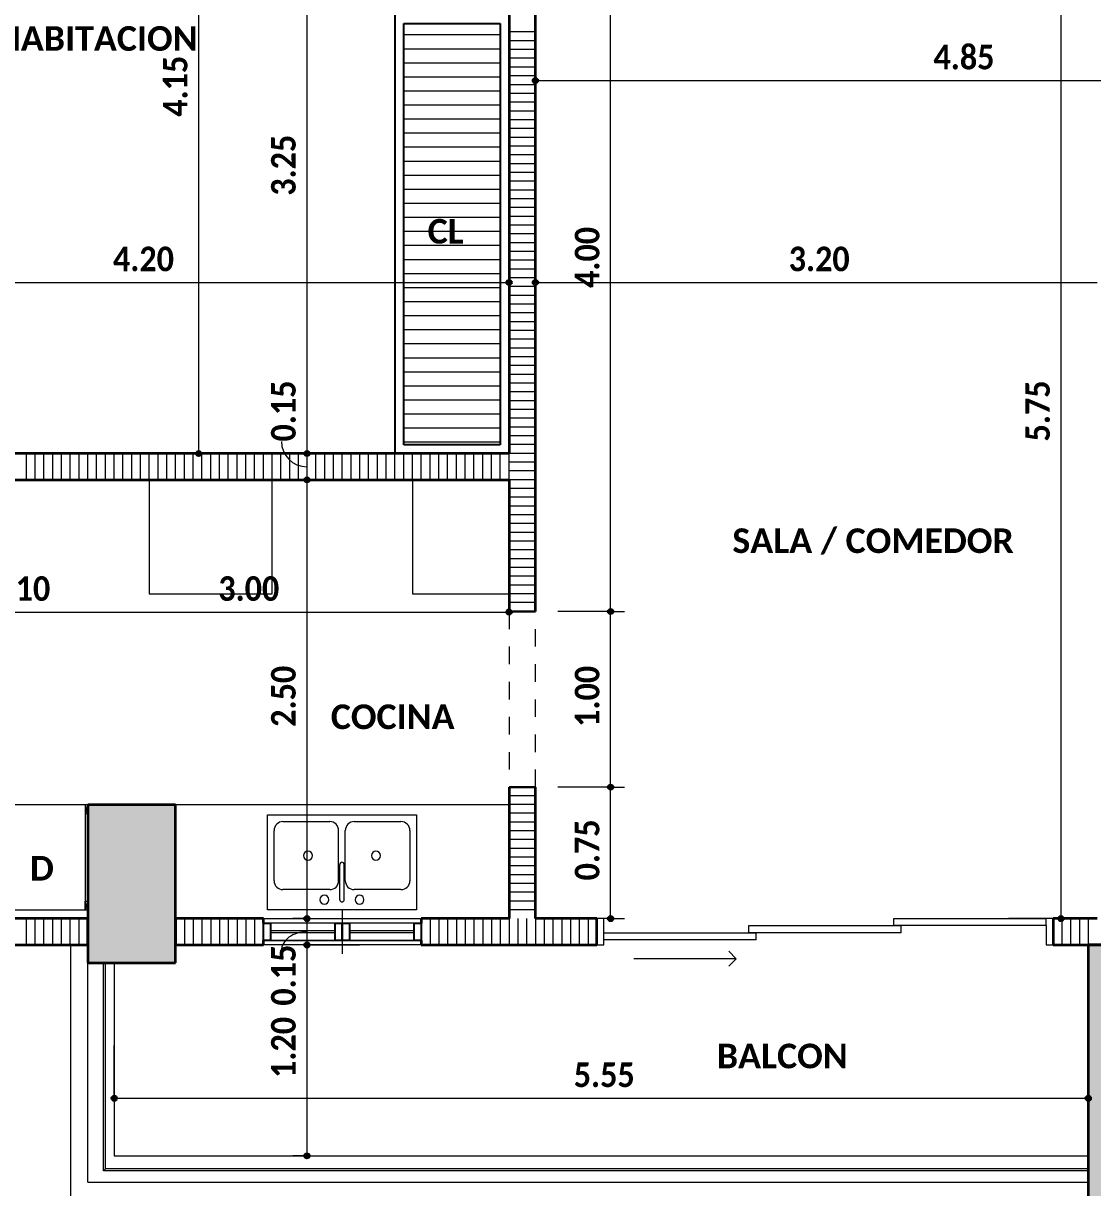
# Model space of a CAD drawing. Header units: metres. Extents: x -144 to 1000, y -717 to 29.
# Drawn here: x 783.11 to 789.2, y -569.41 to -562.78 of the extents above; entities that cross this region are included whole.
import ezdxf

# ---------------------------------------------------------------- set-up
doc = ezdxf.new("R2010")
doc.units = ezdxf.units.M
doc.linetypes.add('Basculante', pattern=[0.11625, 0.075, -0.04125])
doc.linetypes.add('Derribado', pattern=[0.36, 0.24, -0.12])
doc.layers.get('0').update_dxf_attribs({"color": 1})
for name, color, linetype, lineweight in [('A-ANNO-DIMS', 1, 'Continuous', 9), ('A-DETL', 1, 'Continuous', 9), ('A-DETL-GENF', 1, 'Continuous', 9), ('A-DETL-MEDM', 1, 'Continuous', 30), ('A-DETL-THIN', 1, 'Continuous', 9), ('A-DOOR', 1, 'Continuous', 9), ('A-DOOR-FRAM', 1, 'Continuous', 9), ('A-FLOR', 2, 'Continuous', 9), ('A-FLOR-HRAL', 1, 'Continuous', 9), ('A-GENM', 1, 'Continuous', 9), ('A-GLAZ', 1, 'Continuous', 9), ('A-WALL', 4, 'Continuous', 9), ('G-ANNO-TEXT', 2, 'Continuous', 9), ('I-FURN', 2, 'Continuous', 9), ('P-SANR-FIXT', 1, 'Continuous', 9), ('S-COLS', 7, 'Continuous', 9)]:
    doc.layers.add(name, color=color, linetype=linetype, lineweight=lineweight)
doc.layers.add('A-WALL-PATT', color=7, linetype='Continuous', lineweight=35, true_color=0x9c9c9c)
doc.styles.add('Calibri_B', font='calibrib.ttf', dxfattribs={"height": 0.165})
doc.styles.add('Calibri_B_6', font='calibrib.ttf', dxfattribs={"width": 0.9})

# ---------------------------------------------------------------- blocks, each defined once
blk = doc.blocks.new('G')
at = {"layer": 'A-ANNO-DIMS', "lineweight": 25}
h = blk.add_hatch(color=256, dxfattribs=at)
edge = h.paths.add_edge_path()
edge.add_arc((780.6204, -506.5952), 0.015, 0, 360)
h = blk.add_hatch(color=256, dxfattribs=at)
edge = h.paths.add_edge_path()
edge.add_arc((780.4704, -507.745), 0.015, 0, 360)
h = blk.add_hatch(color=256, dxfattribs=at)
edge = h.paths.add_edge_path()
edge.add_arc((780.6204, -507.745), 0.015, 0, 360)
h = blk.add_hatch(color=256, dxfattribs=at)
edge = h.paths.add_edge_path()
edge.add_arc((778.7019, -508.7194), 0.015, 0, 360)
h = blk.add_hatch(color=256, dxfattribs=at)
edge = h.paths.add_edge_path()
edge.add_arc((779.3184, -508.7194), 0.015, 0, 360)
h = blk.add_hatch(color=256, dxfattribs=at)
edge = h.paths.add_edge_path()
edge.add_arc((779.3184, -508.7194), 0.015, 0, 360)
h = blk.add_hatch(color=256, dxfattribs=at)
edge = h.paths.add_edge_path()
edge.add_arc((779.3184, -508.8694), 0.015, 0, 360)
h = blk.add_hatch(color=256, dxfattribs=at)
edge = h.paths.add_edge_path()
edge.add_arc((779.3184, -508.8694), 0.015, 0, 360)
h = blk.add_hatch(color=256, dxfattribs=at)
edge = h.paths.add_edge_path()
edge.add_arc((781.049, -509.6194), 0.015, 0, 360)
h = blk.add_hatch(color=256, dxfattribs=at)
edge = h.paths.add_edge_path()
edge.add_arc((781.049, -509.6194), 0.015, 0, 360)
h = blk.add_hatch(color=256, dxfattribs=at)
edge = h.paths.add_edge_path()
edge.add_arc((780.4704, -509.6223), 0.015, 0, 360)
h = blk.add_hatch(color=256, dxfattribs=at)
edge = h.paths.add_edge_path()
edge.add_arc((781.049, -510.6194), 0.015, 0, 360)
h = blk.add_hatch(color=256, dxfattribs=at)
edge = h.paths.add_edge_path()
edge.add_arc((781.049, -510.6194), 0.015, 0, 360)
h = blk.add_hatch(color=256, dxfattribs=at)
edge = h.paths.add_edge_path()
edge.add_arc((779.3184, -511.3684), 0.015, 0, 360)
h = blk.add_hatch(color=256, dxfattribs=at)
edge = h.paths.add_edge_path()
edge.add_arc((779.3184, -511.3684), 0.015, 0, 360)
h = blk.add_hatch(color=256, dxfattribs=at)
edge = h.paths.add_edge_path()
edge.add_arc((781.049, -511.3684), 0.015, 0, 360)
h = blk.add_hatch(color=256, dxfattribs=at)
edge = h.paths.add_edge_path()
edge.add_arc((783.6156, -511.3684), 0.015, 0, 360)
h = blk.add_hatch(color=256, dxfattribs=at)
edge = h.paths.add_edge_path()
edge.add_arc((779.3184, -511.5184), 0.015, 0, 360)
h = blk.add_hatch(color=256, dxfattribs=at)
edge = h.paths.add_edge_path()
edge.add_arc((779.3184, -511.5184), 0.015, 0, 360)
h = blk.add_hatch(color=256, dxfattribs=at)
edge = h.paths.add_edge_path()
edge.add_arc((778.2208, -512.3918), 0.015, 0, 360)
h = blk.add_hatch(color=256, dxfattribs=at)
edge = h.paths.add_edge_path()
edge.add_arc((783.7706, -512.3918), 0.015, 0, 360)
h = blk.add_hatch(color=256, dxfattribs=at)
edge = h.paths.add_edge_path()
edge.add_arc((779.3184, -512.7193), 0.015, 0, 360)
at = {"layer": 'A-WALL-PATT', "lineweight": 5, "true_color": 0x747474}
h = blk.add_hatch(color=8, dxfattribs=at)
h.paths.add_polyline_path([(783.7706, -513.2693), (784.0706, -513.2693), (784.0706, -511.5184), (783.7706, -511.5184), (783.7706, -512.9693)])
h.paths.add_polyline_path([(790.4208, -513.2693), (790.7208, -513.2693), (790.7208, -511.5184), (790.4208, -511.5184), (790.4208, -512.9693)])
at = {"layer": 'S-COLS', "true_color": 0x5b5b5b}
h = blk.add_hatch(color=251, dxfattribs=at)
h.paths.add_polyline_path([(778.0708, -511.6194), (778.5708, -511.6194), (778.5708, -510.7194), (778.0708, -510.7194), (778.0708, -511.4434)])
h.paths.add_polyline_path([(796.3705, -511.6194), (796.3705, -510.7194), (795.8705, -510.7194), (795.8705, -511.6194), (796.3171, -511.6194)])
h.paths.add_polyline_path([(786.2708, -511.6194), (786.2708, -510.7194), (785.7708, -510.7194), (785.7708, -511.6194)])
h.paths.add_polyline_path([(778.1318, -503.9194), (778.5707, -503.9194), (778.5707, -503.2194), (778.0707, -503.2194), (778.0707, -503.9194)])
h.paths.add_polyline_path([(792.0709, -503.9194), (792.5709, -503.9194), (792.5707, -500.7694), (792.0709, -500.7694), (792.0709, -503.7694)])
h.paths.add_polyline_path([(795.9709, -503.9194), (796.3709, -503.9194), (796.3709, -503.2194), (795.9709, -503.2194), (795.9709, -503.7373)])
h.paths.add_polyline_path([(781.9705, -503.9194), (783.9707, -503.9194), (783.9704, -503.4194), (782.2705, -503.4194), (782.2705, -501.2694), (783.9709, -501.2694), (783.9709, -500.7694), (781.9705, -500.7694), (781.9705, -503.7722)])
h.paths.add_polyline_path([(786.2707, -503.9194), (786.2707, -503.0194), (785.7707, -503.0194), (785.7707, -503.9194), (785.9208, -503.9194)])
h.paths.add_polyline_path([(785.7709, -501.6694), (786.2709, -501.6694), (786.2709, -500.7694), (785.7709, -500.7694), (785.7709, -500.8094)])
h.paths.add_polyline_path([(778.0705, -501.4694), (778.5705, -501.4694), (778.5705, -500.7684), (778.0705, -500.7684), (778.0705, -500.8434)])
h.paths.add_polyline_path([(796.3708, -501.4694), (796.3709, -501.4694), (796.3708, -500.7684), (795.9709, -500.7694), (795.9709, -501.4694), (796.2464, -501.4694)])
h.paths.add_polyline_path([(786.1208, -492.7694), (786.2708, -492.7694), (786.2708, -491.8694), (785.7708, -491.8694), (785.7708, -492.7694), (786.0208, -492.7694)])
h.paths.add_polyline_path([(796.3708, -492.7694), (796.3708, -491.8694), (795.8708, -491.8694), (795.8708, -492.7694), (796.2958, -492.7694)])
h.paths.add_polyline_path([(779.1708, -492.1694), (779.1708, -491.6694), (778.2708, -491.6694), (778.2708, -492.1694), (778.7644, -492.1694)])
at = {"layer": 'A-ANNO-DIMS'}
for p, q in [((778.7019, -508.7194), (778.7019, -504.5694)), ((779.3184, -505.4694), (779.3184, -508.7194)), ((781.049, -509.6194), (781.049, -505.6194)), ((783.6156, -511.3684), (783.6156, -505.6194)), ((780.6204, -506.5952), (780.6204, -506.2952)), ((780.6204, -506.5952), (785.4706, -506.5952)), ((780.6204, -506.5952), (780.6204, -506.6752)), ((780.6204, -507.745), (780.6204, -507.445)), ((776.2706, -507.745), (780.4704, -507.745)), ((780.4704, -507.745), (780.4704, -507.825)), ((780.6204, -507.745), (783.8206, -507.745)), ((780.6204, -507.745), (780.6204, -507.825)), ((778.7019, -508.7194), (778.4019, -508.7194)), ((778.7019, -508.7194), (778.7819, -508.7194)), ((779.3184, -508.7194), (779.2384, -508.7194)), ((779.3184, -508.7194), (779.2384, -508.7194)), ((779.3184, -508.7194), (779.6184, -508.7194)), ((779.3184, -508.7194), (779.3184, -508.8694)), ((779.3184, -508.7194), (779.6184, -508.7194)), ((779.3184, -508.8694), (779.2384, -508.8694)), ((779.3184, -508.8694), (779.2384, -508.8694)), ((779.3184, -508.8694), (779.6184, -508.8694)), ((779.3184, -508.8694), (779.3184, -511.3684)), ((779.3184, -508.8694), (779.6184, -508.8694)), ((780.4704, -509.6223), (780.4704, -509.3223)), ((777.4708, -509.6223), (780.4704, -509.6223)), ((780.4704, -509.6223), (780.4704, -509.7023)), ((781.049, -509.6194), (780.749, -509.6194)), ((781.049, -509.6194), (780.749, -509.6194)), ((781.049, -510.6194), (781.049, -509.6194)), ((781.049, -509.6194), (781.129, -509.6194)), ((781.049, -509.6194), (781.129, -509.6194)), ((781.049, -510.6194), (780.749, -510.6194)), ((781.049, -510.6194), (780.749, -510.6194)), ((781.049, -511.3684), (781.049, -510.6194)), ((781.049, -510.6194), (781.129, -510.6194)), ((781.049, -510.6194), (781.129, -510.6194)), ((779.3184, -511.3684), (779.2384, -511.3684)), ((779.3184, -511.3684), (779.2384, -511.3684)), ((779.3184, -511.3684), (779.6184, -511.3684)), ((779.3184, -511.3684), (779.3184, -511.5184)), ((779.3184, -511.3684), (779.6184, -511.3684)), ((781.049, -511.3684), (780.749, -511.3684)), ((781.049, -511.3684), (781.129, -511.3684)), ((783.6156, -511.3684), (783.3156, -511.3684)), ((783.6156, -511.3684), (783.6956, -511.3684)), ((779.3184, -511.5184), (779.2384, -511.5184)), ((779.3184, -511.5184), (779.2384, -511.5184)), ((779.3184, -511.5184), (779.6184, -511.5184)), ((779.3184, -511.5184), (779.3184, -512.7193)), ((779.3184, -511.5184), (779.6184, -511.5184)), ((778.2208, -512.3918), (778.2208, -512.0918)), ((783.7706, -512.3918), (783.7706, -512.0918)), ((778.2208, -512.3918), (783.7706, -512.3918)), ((778.2208, -512.3918), (778.2208, -512.4718)), ((783.7706, -512.3918), (783.7706, -512.4718)), ((779.3184, -512.7193), (779.2384, -512.7193)), ((779.3184, -512.7193), (779.6184, -512.7193))]:
    blk.add_line(p, q, dxfattribs=at)
at = {"layer": 'A-ANNO-DIMS', "linetype": 'Derribado'}
blk.add_line((780.4704, -507.745), (780.4704, -507.445), dxfattribs=at)
at = {"layer": 'A-ANNO-DIMS', "lineweight": 25}
for centre in [(780.6204, -506.5952), (780.4704, -507.745), (780.6204, -507.745), (778.7019, -508.7194), (779.3184, -508.7194), (779.3184, -508.7194), (779.3184, -508.8694), (779.3184, -508.8694), (781.049, -509.6194), (781.049, -509.6194), (780.4704, -509.6223), (781.049, -510.6194), (781.049, -510.6194), (779.3184, -511.3684), (779.3184, -511.3684), (781.049, -511.3684), (783.6156, -511.3684), (779.3184, -511.5184), (779.3184, -511.5184), (778.2208, -512.3918), (783.7706, -512.3918), (779.3184, -512.7193)]:
    blk.add_circle(centre, 0.015, dxfattribs=at)
at = {"layer": 'A-ANNO-DIMS'}
for centre, ratio, start_param, end_param in [((779.3184, -508.6509), 0.988653, 3.141593, 4.712389), ((779.3184, -511.5506), 0.739265, 1.570796, 3.141593)]:
    blk.add_ellipse(centre, major_axis=(0.1451, 0), ratio=ratio, start_param=start_param, end_param=end_param, dxfattribs=at)
at = {"layer": 'A-DETL', "color": 253, "true_color": 0xb6b6b6}
blk.add_line((779.6941, -512.8693), (779.7341, -512.8693), dxfattribs=at)
at = {"layer": 'A-DETL-GENF', "color": 251, "true_color": 0x535353}
for p, q in [((779.8704, -506.3335), (780.4204, -506.3335)), ((779.8704, -506.4135), (780.4204, -506.4135)), ((779.8704, -506.4935), (780.4204, -506.4935)), ((779.8704, -506.5735), (780.4204, -506.5735)), ((779.8704, -506.6535), (780.4204, -506.6535)), ((779.8704, -506.7335), (780.4204, -506.7335)), ((779.8704, -506.8135), (780.4204, -506.8135)), ((779.8704, -506.8935), (780.4204, -506.8935)), ((779.8704, -506.9735), (780.4204, -506.9735)), ((779.8704, -507.0535), (780.4204, -507.0535)), ((779.8704, -507.1335), (780.4204, -507.1335)), ((779.8704, -507.2135), (780.4204, -507.2135)), ((779.8704, -507.2935), (780.4204, -507.2935)), ((779.8704, -507.3735), (780.4204, -507.3735)), ((779.8704, -507.4535), (780.4204, -507.4535)), ((779.8704, -507.5335), (780.4204, -507.5335)), ((779.8704, -507.6135), (780.4204, -507.6135)), ((779.8704, -507.6935), (780.4204, -507.6935)), ((779.8704, -507.7735), (780.4204, -507.7735)), ((779.8704, -507.8535), (780.4204, -507.8535)), ((779.8704, -507.9335), (780.4204, -507.9335)), ((779.8704, -508.0135), (780.4204, -508.0135)), ((779.8704, -508.0935), (780.4204, -508.0935)), ((779.8704, -508.1735), (780.4204, -508.1735)), ((779.8704, -508.2535), (780.4204, -508.2535)), ((779.8704, -508.3335), (780.4204, -508.3335)), ((779.8704, -508.4135), (780.4204, -508.4135)), ((779.8704, -508.4935), (780.4204, -508.4935)), ((779.8704, -508.5735), (780.4204, -508.5735)), ((779.8704, -508.6535), (780.4204, -508.6535))]:
    blk.add_line(p, q, dxfattribs=at)
at = {"layer": 'A-DETL-GENF', "linetype": 'Basculante'}
for p, q in [((780.4704, -509.6194), (780.4704, -510.6194)), ((780.6204, -510.6194), (780.6204, -509.6194))]:
    blk.add_line(p, q, dxfattribs=at)
at = {"layer": 'A-DETL-GENF', "lineweight": 25}
for p, q in [((779.0704, -511.3934), (779.1104, -511.3934)), ((779.0704, -511.4934), (779.0704, -511.3934)), ((779.1104, -511.3934), (779.1104, -511.4934)), ((779.4804, -511.3934), (779.5204, -511.3934)), ((779.4804, -511.4934), (779.4804, -511.3934)), ((779.5204, -511.3934), (779.5204, -511.4934)), ((779.5204, -511.3934), (779.5604, -511.3934)), ((779.5204, -511.4934), (779.5204, -511.3934)), ((779.5604, -511.3934), (779.5604, -511.4934)), ((779.9304, -511.3934), (779.9704, -511.3934)), ((779.9304, -511.4934), (779.9304, -511.3934)), ((779.9704, -511.3934), (779.9704, -511.4934)), ((779.1104, -511.4934), (779.0704, -511.4934)), ((779.5204, -511.4934), (779.4804, -511.4934)), ((779.5604, -511.4934), (779.5204, -511.4934)), ((779.9704, -511.4934), (779.9304, -511.4934))]:
    blk.add_line(p, q, dxfattribs=at)
at = {"layer": 'A-DETL-GENF'}
for p, q in [((779.4804, -511.3934), (779.1104, -511.3934)), ((779.9304, -511.3934), (779.5604, -511.3934)), ((779.4804, -511.4384), (779.1104, -511.4384)), ((779.4804, -511.4484), (779.1104, -511.4484)), ((779.9304, -511.4384), (779.5604, -511.4384)), ((779.9304, -511.4484), (779.5604, -511.4484)), ((779.4804, -511.4934), (779.1104, -511.4934)), ((779.9304, -511.4934), (779.5604, -511.4934))]:
    blk.add_line(p, q, dxfattribs=at)
at = {"layer": 'A-DETL-MEDM'}
for p, q in [((780.6204, -509.6194), (780.4704, -509.6194)), ((780.4704, -510.6194), (780.6204, -510.6194))]:
    blk.add_line(p, q, dxfattribs=at)
at = {"layer": 'A-DETL-THIN'}
for p, q in [((780.4204, -506.2694), (779.8704, -506.2694)), ((779.8704, -506.2694), (779.8704, -508.6694)), ((780.4204, -508.6694), (780.4204, -506.2694)), ((779.8704, -508.6694), (780.4204, -508.6694))]:
    blk.add_line(p, q, dxfattribs=at)
at = {"layer": 'A-DOOR'}
for q in [(781.7226, -511.5546), (781.1817, -511.597), (781.7226, -511.6394)]:
    blk.add_line((781.765, -511.597), q, dxfattribs=at)
at = {"layer": 'A-DOOR-FRAM', "lineweight": 15}
for p, q in [((781.0106, -511.3684), (780.9706, -511.3684)), ((781.0106, -511.4484), (781.0106, -511.3684)), ((783.5706, -511.3684), (783.5306, -511.3684)), ((783.5306, -511.4084), (783.5306, -511.5184)), ((780.9706, -511.5184), (781.0106, -511.5184)), ((781.0106, -511.5184), (781.0106, -511.4884)), ((783.5306, -511.5184), (783.5706, -511.5184))]:
    blk.add_line(p, q, dxfattribs=at)
at = {"layer": 'A-DOOR-FRAM'}
for p, q in [((782.6631, -511.3684), (783.5306, -511.3684)), ((782.6631, -511.4084), (782.6631, -511.3684)), ((783.5306, -511.4084), (783.5306, -511.3684)), ((781.0106, -511.4484), (781.8781, -511.4484)), ((781.0106, -511.4884), (781.0106, -511.4484)), ((781.8364, -511.4084), (782.7039, -511.4084)), ((781.8364, -511.4484), (781.8364, -511.4084)), ((782.7039, -511.4484), (781.8364, -511.4484)), ((781.8781, -511.4884), (781.8781, -511.4484)), ((783.5306, -511.4084), (782.6631, -511.4084)), ((782.7039, -511.4484), (782.7039, -511.4084)), ((781.8781, -511.4884), (781.0106, -511.4884))]:
    blk.add_line(p, q, dxfattribs=at)
at = {"layer": 'A-FLOR'}
for p, q in [((778.4205, -508.8694), (778.4205, -509.5194)), ((779.1205, -509.5194), (779.1205, -508.8694)), ((779.9205, -508.8694), (779.9205, -509.5194)), ((778.4205, -509.5194), (779.1205, -509.5194)), ((779.9205, -509.5194), (780.4704, -509.5194)), ((780.4704, -510.7194), (778.5708, -510.7194))]:
    blk.add_line(p, q, dxfattribs=at)
at = {"layer": 'A-FLOR-HRAL'}
for p, q in [((778.1598, -511.6243), (778.1718, -511.6243)), ((778.1598, -512.8053), (778.1598, -511.6243)), ((778.1718, -512.7933), (778.1718, -511.6243)), ((778.1598, -512.8053), (778.1718, -512.7933)), ((783.7706, -512.8053), (778.1598, -512.8053)), ((783.7706, -512.7933), (778.1718, -512.7933))]:
    blk.add_line(p, q, dxfattribs=at)
at = {"layer": 'A-GENM', "lineweight": 25}
for p, q in [((779.8204, -506.2194), (779.8204, -508.7194)), ((780.4704, -508.7194), (780.4704, -506.2194)), ((779.8704, -506.2694), (780.4204, -506.2694)), ((779.8704, -508.6694), (779.8704, -506.2694)), ((780.4204, -506.2694), (780.4204, -508.6694)), ((780.4204, -508.6694), (779.8704, -508.6694)), ((779.8204, -508.7194), (780.4704, -508.7194))]:
    blk.add_line(p, q, dxfattribs=at)
at = {"layer": 'A-GLAZ'}
for p, q in [((779.5204, -511.3184), (779.5204, -511.5684)), ((779.0704, -511.4934), (779.0704, -511.3934)), ((779.5204, -511.3934), (779.0704, -511.3934)), ((779.5204, -511.4934), (779.5204, -511.3934)), ((779.5204, -511.4934), (779.5204, -511.3934)), ((779.9704, -511.3934), (779.5204, -511.3934)), ((779.9704, -511.4934), (779.9704, -511.3934)), ((779.0704, -511.4934), (779.5204, -511.4934)), ((779.5204, -511.4934), (779.9704, -511.4934))]:
    blk.add_line(p, q, dxfattribs=at)
at = {"layer": 'A-WALL', "lineweight": 35}
for p, q in [((780.6204, -509.6194), (780.6204, -505.6194)), ((780.4704, -506.2194), (780.4704, -508.7194)), ((780.4704, -508.7194), (776.2706, -508.7194)), ((777.4708, -508.8694), (780.4704, -508.8694)), ((780.4704, -508.8694), (780.4704, -509.6194)), ((780.4704, -510.6194), (780.4704, -511.3684)), ((780.6204, -511.3684), (780.6204, -510.6194)), ((778.0708, -511.3684), (777.4708, -511.3684)), ((778.0708, -511.5184), (778.0708, -511.3684)), ((779.0704, -511.3684), (778.5708, -511.3684)), ((778.5708, -511.3684), (778.5708, -511.5184)), ((779.0704, -511.3934), (779.0704, -511.3684)), ((780.4704, -511.3684), (779.9704, -511.3684)), ((779.9704, -511.3684), (779.9704, -511.3934)), ((780.9706, -511.3684), (780.6204, -511.3684)), ((780.9706, -511.5184), (780.9706, -511.3684)), ((783.8206, -511.3684), (783.5706, -511.3684)), ((783.5706, -511.3684), (783.5706, -511.5184)), ((776.1206, -511.5184), (778.0708, -511.5184)), ((778.5708, -511.5184), (779.0704, -511.5184)), ((779.0704, -511.5184), (779.0704, -511.4934)), ((779.9704, -511.4934), (779.9704, -511.5184)), ((779.9704, -511.5184), (780.9706, -511.5184)), ((783.5706, -511.5184), (784.0706, -511.5184)), ((783.7706, -511.5184), (783.7706, -513.2693)), ((784.0706, -511.5184), (783.7706, -511.5184))]:
    blk.add_line(p, q, dxfattribs=at)
at = {"layer": 'A-WALL'}
for p, q in [((779.0704, -511.3684), (779.9704, -511.3684)), ((777.9708, -511.5184), (777.9708, -512.9693)), ((779.9704, -511.5184), (779.0704, -511.5184)), ((778.0708, -512.8693), (778.0708, -511.6194)), ((778.2208, -511.6194), (778.2208, -512.7193)), ((778.2208, -512.7193), (783.7706, -512.7193)), ((778.0708, -512.8693), (783.7706, -512.8693))]:
    blk.add_line(p, q, dxfattribs=at)
at = {"layer": 'A-WALL-PATT', "color": 8, "lineweight": 5, "true_color": 0x727272}
for p, q in [((780.6204, -506.3185), (780.4704, -506.3185)), ((780.6204, -506.3685), (780.4704, -506.3685)), ((780.6204, -506.4185), (780.4704, -506.4185)), ((780.6204, -506.4685), (780.4704, -506.4685)), ((780.6204, -506.5185), (780.4704, -506.5185)), ((780.6204, -506.5685), (780.4704, -506.5685)), ((780.6204, -506.6185), (780.4704, -506.6185)), ((780.6204, -506.6685), (780.4704, -506.6685)), ((780.6204, -506.7185), (780.4704, -506.7185)), ((780.6204, -506.7685), (780.4704, -506.7685)), ((780.6204, -506.8185), (780.4704, -506.8185)), ((780.6204, -506.8685), (780.4704, -506.8685)), ((780.6204, -506.9185), (780.4704, -506.9185)), ((780.6204, -506.9685), (780.4704, -506.9685)), ((780.6204, -507.0185), (780.4704, -507.0185)), ((780.6204, -507.0685), (780.4704, -507.0685)), ((780.6204, -507.1185), (780.4704, -507.1185)), ((780.6204, -507.1685), (780.4704, -507.1685)), ((780.6204, -507.2185), (780.4704, -507.2185)), ((780.6204, -507.2685), (780.4704, -507.2685)), ((780.6204, -507.3185), (780.4704, -507.3185)), ((780.6204, -507.3685), (780.4704, -507.3685)), ((780.6204, -507.4185), (780.4704, -507.4185)), ((780.6204, -507.4685), (780.4704, -507.4685)), ((780.6204, -507.5185), (780.4704, -507.5185)), ((780.6204, -507.5685), (780.4704, -507.5685)), ((780.6204, -507.6185), (780.4704, -507.6185)), ((780.6204, -507.6685), (780.4704, -507.6685)), ((780.6204, -507.7185), (780.4704, -507.7185)), ((780.6204, -507.7685), (780.4704, -507.7685)), ((780.6204, -507.8185), (780.4704, -507.8185)), ((780.6204, -507.8685), (780.4704, -507.8685)), ((780.6204, -507.9185), (780.4704, -507.9185)), ((780.6204, -507.9685), (780.4704, -507.9685)), ((780.6204, -508.0185), (780.4704, -508.0185)), ((780.6204, -508.0685), (780.4704, -508.0685)), ((780.6204, -508.1185), (780.4704, -508.1185)), ((780.6204, -508.1685), (780.4704, -508.1685)), ((780.6204, -508.2185), (780.4704, -508.2185)), ((780.6204, -508.2685), (780.4704, -508.2685)), ((780.6204, -508.3185), (780.4704, -508.3185)), ((780.6204, -508.3685), (780.4704, -508.3685)), ((780.6204, -508.4185), (780.4704, -508.4185)), ((780.6204, -508.4685), (780.4704, -508.4685)), ((780.6204, -508.5185), (780.4704, -508.5185)), ((780.6204, -508.5685), (780.4704, -508.5685)), ((780.6204, -508.6185), (780.4704, -508.6185)), ((780.6204, -508.6685), (780.4704, -508.6685)), ((777.7204, -508.8694), (777.7204, -508.7194)), ((777.7704, -508.8694), (777.7704, -508.7194)), ((777.8204, -508.8694), (777.8204, -508.7194)), ((777.8704, -508.8694), (777.8704, -508.7194)), ((777.9204, -508.8694), (777.9204, -508.7194)), ((777.9704, -508.8694), (777.9704, -508.7194)), ((778.0204, -508.8694), (778.0204, -508.7194)), ((778.0704, -508.8694), (778.0704, -508.7194)), ((778.1204, -508.8694), (778.1204, -508.7194)), ((778.1704, -508.8694), (778.1704, -508.7194)), ((778.2204, -508.8694), (778.2204, -508.7194)), ((778.2704, -508.8694), (778.2704, -508.7194)), ((778.3204, -508.8694), (778.3204, -508.7194)), ((778.3704, -508.8694), (778.3704, -508.7194)), ((778.4204, -508.8694), (778.4204, -508.7194)), ((778.4704, -508.8694), (778.4704, -508.7194)), ((778.5204, -508.8694), (778.5204, -508.7194)), ((778.5704, -508.8694), (778.5704, -508.7194)), ((778.6204, -508.8694), (778.6204, -508.7194)), ((778.6704, -508.8694), (778.6704, -508.7194)), ((778.7204, -508.8694), (778.7204, -508.7194)), ((778.7704, -508.8694), (778.7704, -508.7194)), ((778.8204, -508.8694), (778.8204, -508.7194)), ((778.8704, -508.8694), (778.8704, -508.7194)), ((778.9204, -508.8694), (778.9204, -508.7194)), ((778.9704, -508.8694), (778.9704, -508.7194)), ((779.0204, -508.8694), (779.0204, -508.7194)), ((779.0704, -508.8694), (779.0704, -508.7194)), ((779.1204, -508.8694), (779.1204, -508.7194)), ((779.1704, -508.8694), (779.1704, -508.7194)), ((779.2204, -508.8694), (779.2204, -508.7194)), ((779.2704, -508.8694), (779.2704, -508.7194)), ((779.3204, -508.8694), (779.3204, -508.7194)), ((779.3704, -508.8694), (779.3704, -508.7194)), ((779.4204, -508.8694), (779.4204, -508.7194)), ((779.4704, -508.8694), (779.4704, -508.7194)), ((779.5204, -508.8694), (779.5204, -508.7194)), ((779.5704, -508.8694), (779.5704, -508.7194)), ((779.6204, -508.8694), (779.6204, -508.7194)), ((779.6704, -508.8694), (779.6704, -508.7194)), ((779.7204, -508.8694), (779.7204, -508.7194)), ((779.7704, -508.8694), (779.7704, -508.7194)), ((779.8204, -508.8694), (779.8204, -508.7194)), ((779.8704, -508.8694), (779.8704, -508.7194)), ((779.9204, -508.8694), (779.9204, -508.7194)), ((779.9704, -508.8694), (779.9704, -508.7194)), ((780.0204, -508.8694), (780.0204, -508.7194)), ((780.0704, -508.8694), (780.0704, -508.7194)), ((780.1204, -508.8694), (780.1204, -508.7194)), ((780.1704, -508.8694), (780.1704, -508.7194)), ((780.2204, -508.8694), (780.2204, -508.7194)), ((780.2704, -508.8694), (780.2704, -508.7194)), ((780.3204, -508.8694), (780.3204, -508.7194)), ((780.3704, -508.8694), (780.3704, -508.7194)), ((780.4204, -508.8694), (780.4204, -508.7194)), ((780.6204, -508.7185), (780.4704, -508.7185)), ((780.4704, -508.8694), (780.4704, -508.7194)), ((780.6204, -508.7685), (780.4704, -508.7685)), ((780.6204, -508.8185), (780.4704, -508.8185)), ((780.6204, -508.8685), (780.4704, -508.8685)), ((780.6204, -508.9185), (780.4704, -508.9185)), ((780.6204, -508.9685), (780.4704, -508.9685)), ((780.6204, -509.0185), (780.4704, -509.0185)), ((780.6204, -509.0685), (780.4704, -509.0685)), ((780.6204, -509.1185), (780.4704, -509.1185)), ((780.6204, -509.1685), (780.4704, -509.1685)), ((780.6204, -509.2185), (780.4704, -509.2185)), ((780.6204, -509.2685), (780.4704, -509.2685)), ((780.6204, -509.3185), (780.4704, -509.3185)), ((780.6204, -509.3685), (780.4704, -509.3685)), ((780.6204, -509.4185), (780.4704, -509.4185)), ((780.6204, -509.4685), (780.4704, -509.4685)), ((780.6204, -509.5185), (780.4704, -509.5185)), ((780.6204, -509.5685), (780.4704, -509.5685)), ((780.6204, -509.6185), (780.4704, -509.6185)), ((780.6204, -510.6685), (780.4704, -510.6685)), ((780.6204, -510.7185), (780.4704, -510.7185)), ((780.6204, -510.7685), (780.4704, -510.7685)), ((780.6204, -510.8185), (780.4704, -510.8185)), ((780.6204, -510.8685), (780.4704, -510.8685)), ((780.6204, -510.9185), (780.4704, -510.9185)), ((780.6204, -510.9685), (780.4704, -510.9685)), ((780.6204, -511.0185), (780.4704, -511.0185)), ((780.6204, -511.0685), (780.4704, -511.0685)), ((780.6204, -511.1185), (780.4704, -511.1185)), ((780.6204, -511.1685), (780.4704, -511.1685)), ((780.6204, -511.2185), (780.4704, -511.2185)), ((780.6204, -511.2685), (780.4704, -511.2685)), ((780.6204, -511.3185), (780.4704, -511.3185)), ((777.7204, -511.5184), (777.7204, -511.3684)), ((777.7704, -511.5184), (777.7704, -511.3684)), ((777.8204, -511.5184), (777.8204, -511.3684)), ((777.8704, -511.5184), (777.8704, -511.3684)), ((777.9204, -511.5184), (777.9204, -511.3684)), ((777.9704, -511.5184), (777.9704, -511.3684)), ((778.0204, -511.5184), (778.0204, -511.3684)), ((778.0704, -511.5184), (778.0704, -511.3684)), ((778.6204, -511.3684), (778.6204, -511.5184)), ((778.6704, -511.3684), (778.6704, -511.5184)), ((778.7204, -511.3684), (778.7204, -511.5184)), ((778.7704, -511.3684), (778.7704, -511.5184)), ((778.8204, -511.3684), (778.8204, -511.5184)), ((778.8704, -511.3684), (778.8704, -511.5184)), ((778.9204, -511.3684), (778.9204, -511.5184)), ((778.9704, -511.3684), (778.9704, -511.5184)), ((779.0204, -511.3684), (779.0204, -511.5184)), ((779.0704, -511.3684), (779.0704, -511.5184)), ((780.0204, -511.3684), (780.0204, -511.5184)), ((780.0704, -511.3684), (780.0704, -511.5184)), ((780.1204, -511.3684), (780.1204, -511.5184)), ((780.1704, -511.3684), (780.1704, -511.5184)), ((780.2204, -511.3684), (780.2204, -511.5184)), ((780.2704, -511.3684), (780.2704, -511.5184)), ((780.3204, -511.3684), (780.3204, -511.5184)), ((780.3704, -511.3684), (780.3704, -511.5184)), ((780.4204, -511.3684), (780.4204, -511.5184)), ((780.4704, -511.3684), (780.4704, -511.5184)), ((780.5204, -511.3684), (780.5204, -511.5184)), ((780.5704, -511.3684), (780.5704, -511.5184)), ((780.6204, -511.3684), (780.6204, -511.5184)), ((780.6704, -511.3684), (780.6704, -511.5184)), ((780.7204, -511.3684), (780.7204, -511.5184)), ((780.7704, -511.3684), (780.7704, -511.5184)), ((780.8204, -511.3684), (780.8204, -511.5184)), ((780.8704, -511.3684), (780.8704, -511.5184)), ((780.9204, -511.3684), (780.9204, -511.5184)), ((780.9704, -511.3684), (780.9704, -511.5184)), ((783.6204, -511.3684), (783.6204, -511.5184)), ((783.6704, -511.3684), (783.6704, -511.5184)), ((783.7204, -511.3684), (783.7204, -511.5184)), ((783.7704, -511.3684), (783.7704, -511.5184))]:
    blk.add_line(p, q, dxfattribs=at)
at = {"layer": 'I-FURN'}
for p, q in [((778.0558, -510.7194), (777.4908, -510.7194)), ((778.0708, -510.7194), (778.0558, -510.7694)), ((778.0708, -510.7694), (778.0558, -510.7194)), ((778.0708, -510.7194), (778.0558, -510.7194)), ((778.0558, -510.7194), (778.0558, -510.7694)), ((778.0708, -510.7694), (778.0708, -510.7194)), ((778.0708, -510.7694), (778.0558, -510.7694)), ((778.0558, -510.7694), (778.0558, -511.2694)), ((778.0558, -510.7694), (778.0708, -510.7694)), ((778.0708, -511.2694), (778.0708, -510.7694)), ((778.0558, -511.3194), (777.4908, -511.3194)), ((778.0558, -511.2694), (778.0708, -511.2694)), ((778.0708, -511.2694), (778.0558, -511.3194)), ((778.0708, -511.3194), (778.0558, -511.2694)), ((778.0558, -511.3194), (778.0558, -511.2694)), ((778.0558, -511.2694), (778.0708, -511.2694)), ((778.0708, -511.3194), (778.0558, -511.3194)), ((778.0708, -511.2694), (778.0708, -511.3194))]:
    blk.add_line(p, q, dxfattribs=at)
at = {"layer": 'P-SANR-FIXT'}
for p, q in [((779.0935, -510.7777), (779.9435, -510.7777)), ((779.0935, -511.3177), (779.0935, -510.7777)), ((779.9435, -510.7777), (779.9435, -511.3177)), ((779.1316, -511.1526), (779.1316, -510.8666)), ((779.1824, -510.8158), (779.4486, -510.8158)), ((779.4994, -511.1526), (779.4994, -510.8666)), ((779.5375, -511.1526), (779.5375, -510.8666)), ((779.5883, -510.8158), (779.8546, -510.8158)), ((779.9054, -510.8666), (779.9054, -511.1526)), ((779.5058, -511.2605), (779.5058, -511.0604)), ((779.5312, -511.2605), (779.5312, -511.0604)), ((779.4486, -511.2034), (779.1824, -511.2034)), ((779.8546, -511.2034), (779.5883, -511.2034)), ((779.9435, -511.3177), (779.0935, -511.3177))]:
    blk.add_line(p, q, dxfattribs=at)
for centre, radius, start, end in [((779.1824, -510.8666), 0.0508, 90, 180), ((779.4486, -510.8666), 0.0508, 0, 90), ((779.5883, -510.8666), 0.0508, 90, 180), ((779.8546, -510.8666), 0.0508, 0, 90), ((779.325, -511.0096), 0.0254, 0, 180), ((779.7119, -511.0096), 0.0254, 0, 180), ((779.325, -511.0096), 0.0254, 180, 0), ((779.5185, -511.0604), 0.0127, 0, 180), ((779.7119, -511.0096), 0.0254, 180, 0), ((779.1824, -511.1526), 0.0508, 180, 270), ((779.4486, -511.1526), 0.0508, 270, 0), ((779.5883, -511.1526), 0.0508, 180, 270), ((779.8546, -511.1526), 0.0508, 270, 0), ((779.4185, -511.2605), 0.0254, 0, 180), ((779.4185, -511.2605), 0.0254, 180, 0), ((779.5185, -511.2605), 0.0127, 180, 0), ((779.6185, -511.2605), 0.0254, 0, 180), ((779.6185, -511.2605), 0.0254, 180, 0)]:
    blk.add_arc(centre, radius, start, end, dxfattribs=at)
at = {"layer": 'S-COLS', "lineweight": 35}
for p, q in [((778.5708, -510.7194), (778.0708, -510.7194)), ((778.0708, -510.7194), (778.0708, -511.6194)), ((778.5708, -511.6194), (778.5708, -510.7194)), ((778.0708, -511.6194), (778.5708, -511.6194))]:
    blk.add_line(p, q, dxfattribs=at)
at = {"layer": 'A-ANNO-DIMS', "char_height": 0.14, "width": 0.376134, "attachment_point": 1, "line_spacing_factor": 1.158048, "style": 'Calibri_B_6'}
for s, insert in [('4.85', (782.8888, -506.3912)), ('4.20', (778.2138, -507.5409)), ('3.20', (782.0638, -507.5409)), ('0.10', (777.509, -509.4183)), ('3.00', (778.8138, -509.4183)), ('5.55', (780.839, -512.1878))]:
    blk.add_mtext(s, dxfattribs=dict(at, insert=insert))
at = {"layer": 'A-ANNO-DIMS', "char_height": 0.14, "width": 0.376134, "attachment_point": 1, "rotation": 90, "line_spacing_factor": 1.158048, "style": 'Calibri_B_6'}
for s, insert in [('4.15', (778.4979, -506.8011)), ('3.25', (779.1144, -507.2511)), ('4.00', (780.845, -507.7761)), ('0.15', (779.1144, -508.6509)), ('5.75', (783.4116, -508.6506)), ('2.50', (779.1144, -510.2756)), ('1.00', (780.845, -510.2761)), ('0.75', (780.845, -511.1506)), ('0.15', (779.1144, -511.8641)), ('1.20', (779.1144, -512.2756))]:
    blk.add_mtext(s, dxfattribs=dict(at, insert=insert))
at = {"layer": 'G-ANNO-TEXT', "style": 'Calibri_B'}
for s, p in [('HABITACION', (777.5523, -506.4254)), ('CL', (780.0067, -507.5234)), ('SALA / COMEDOR', (781.7428, -509.2859)), ('D', (777.7407, -511.1516)), ('BALCON', (781.6544, -512.2207))]:
    blk.add_text(s, height=0.14, dxfattribs=at).set_placement(p)
blk.add_text('COCINA', height=0.14, rotation=360, dxfattribs=at).set_placement((779.4549, -510.2887))

msp = doc.modelspace()

# ---------------------------------------------------------------- block references
at = {"color": 3}
msp.add_blockref('G', (5.408, -56.5064), dxfattribs=at)

doc.saveas('drawing.dxf')
